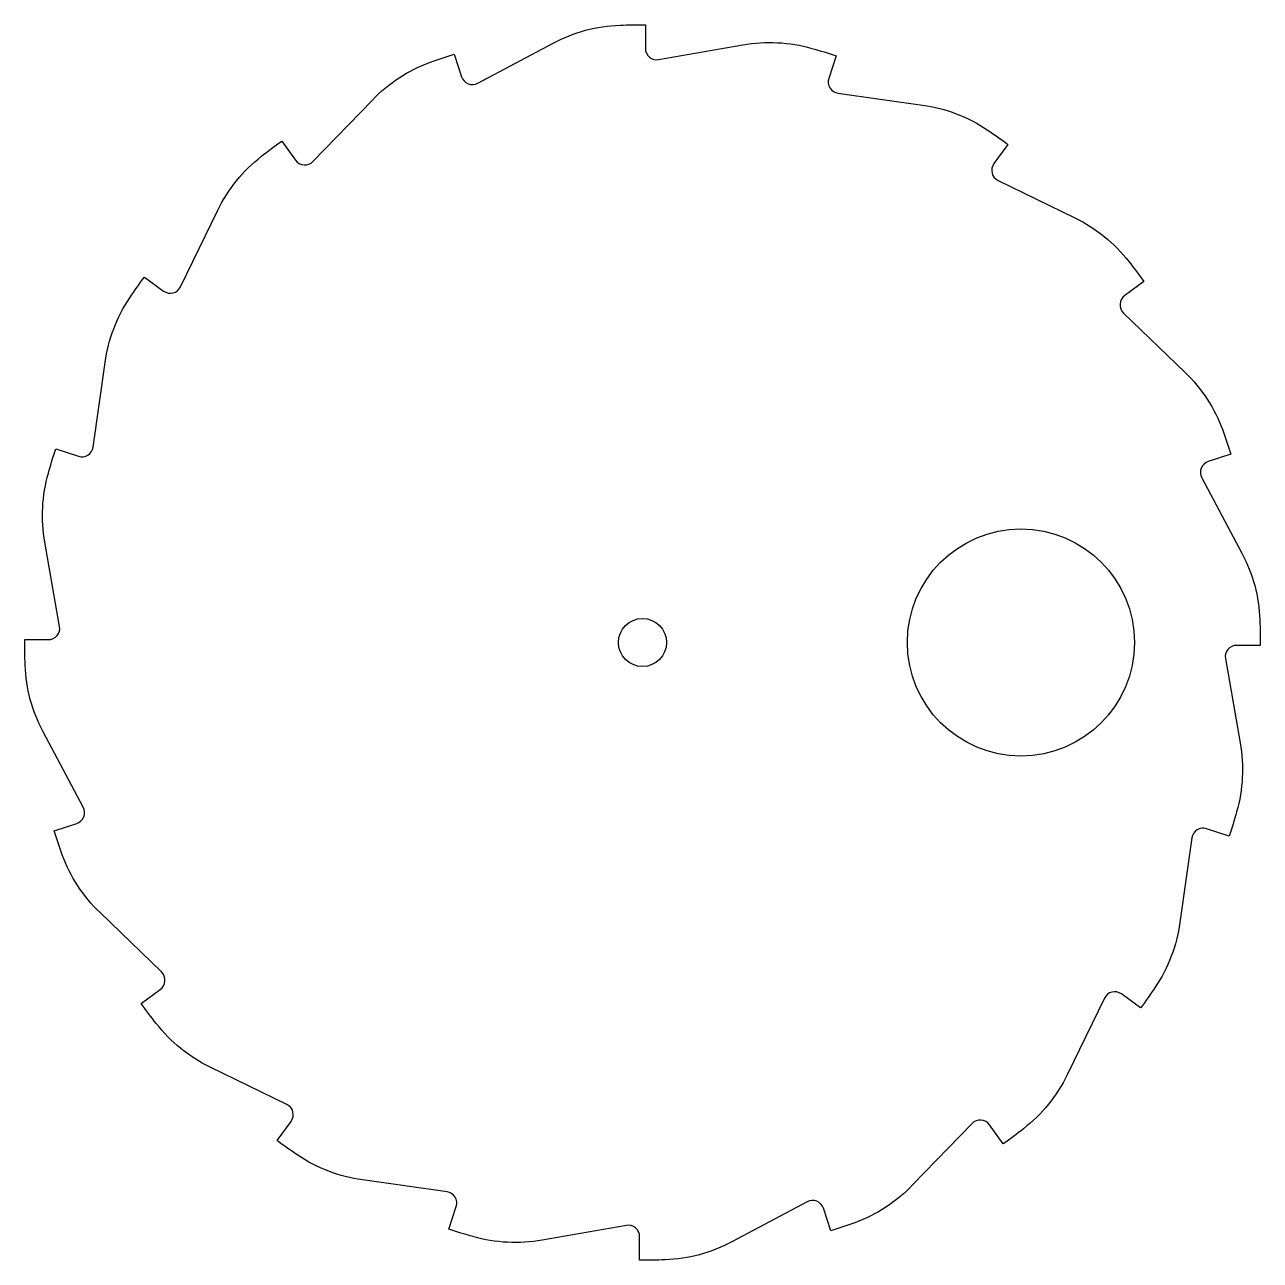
# Model space of a CAD drawing. Header units: millimetres. Extents: x -37.6 to 27.7, y -32.6 to 32.6.
import ezdxf

# ---------------------------------------------------------------- set-up
doc = ezdxf.new("R2010")
doc.units = ezdxf.units.MM
doc.layers.get('0').update_dxf_attribs({"linetype": 'CONTINUOUS'})

msp = doc.modelspace()

# ---------------------------------------------------------------- linework, layer by layer
msp.add_lwpolyline([(-4.775, 32.65), (-4.775, 31.394, 0.466308), (-4.071, 30.803), (0.377, 31.587, -0.113553), (4.027, 31.399, -0.010253), (5.307, 31.005), (4.919, 29.811, 0.466308), (5.406, 29.031), (9.879, 28.403, -0.113553), (13.292, 27.096, -0.010253), (14.387, 26.326), (13.649, 25.31, 0.466308), (13.871, 24.418), (17.931, 22.438, -0.113553), (20.773, 20.14, -0.010253), (21.577, 19.07), (20.561, 18.331, 0.466308), (20.497, 17.414), (23.746, 14.277, -0.113553), (25.739, 11.213, -0.010253), (26.173, 9.947), (24.978, 9.559, 0.466308), (24.634, 8.706), (26.755, 4.718, -0.113553), (27.703, 1.189, -0.010253), (27.724, -0.15), (26.469, -0.15, 0.466308), (25.878, -0.854), (26.662, -5.302, -0.113553), (26.474, -8.952, -0.010253), (26.08, -10.232), (24.886, -9.844, 0.466308), (24.106, -10.331), (23.478, -14.804, -0.113553), (22.17, -18.217, -0.010253), (21.401, -19.312), (20.385, -18.574, 0.466308), (19.493, -18.797), (17.513, -22.856, -0.113553), (15.215, -25.698, -0.010253), (14.144, -26.502), (13.406, -25.486, 0.466308), (12.489, -25.422), (9.352, -28.671, -0.113553), (6.288, -30.664, -0.010253), (5.021, -31.098), (4.633, -29.904, 0.466308), (3.781, -29.559), (-0.207, -31.68, -0.113553), (-3.736, -32.628, -0.010253), (-5.075, -32.65), (-5.075, -31.394, 0.466308), (-5.779, -30.803), (-10.228, -31.587, -0.113553), (-13.877, -31.399, -0.010253), (-15.157, -31.005), (-14.769, -29.811, 0.466308), (-15.256, -29.031), (-19.729, -28.403, -0.113553), (-23.142, -27.096, -0.010253), (-24.238, -26.326), (-23.499, -25.31, 0.466308), (-23.722, -24.418), (-27.781, -22.438, -0.113553), (-30.623, -20.14, -0.010253), (-31.427, -19.07), (-30.411, -18.331, 0.466308), (-30.347, -17.414), (-33.596, -14.277, -0.113553), (-35.589, -11.213, -0.010253), (-36.023, -9.947), (-34.829, -9.559, 0.466308), (-34.484, -8.706), (-36.605, -4.718, -0.113553), (-37.554, -1.189, -0.010253), (-37.575, 0.15), (-36.319, 0.15, 0.466308), (-35.728, 0.854), (-36.512, 5.302, -0.113553), (-36.324, 8.952, -0.010253), (-35.93, 10.232), (-34.736, 9.844, 0.466308), (-33.957, 10.331), (-33.328, 14.804, -0.113553), (-32.021, 18.217, -0.010253), (-31.251, 19.312), (-30.235, 18.574, 0.466308), (-29.343, 18.797), (-27.363, 22.856, -0.113553), (-25.065, 25.698, -0.010253), (-23.995, 26.502), (-23.257, 25.486, 0.466308), (-22.34, 25.422), (-19.202, 28.671, -0.113553), (-16.138, 30.664, -0.010253), (-14.872, 31.098), (-14.484, 29.904, 0.466308), (-13.631, 29.559), (-9.643, 31.68, -0.113553), (-6.114, 32.628, -0.010253)], format="xyb", close=True)
for centre, radius in [((15.075, 0), 6), ((-4.925, 0), 1.27)]:
    msp.add_circle(centre, radius)

doc.saveas('drawing.dxf')
